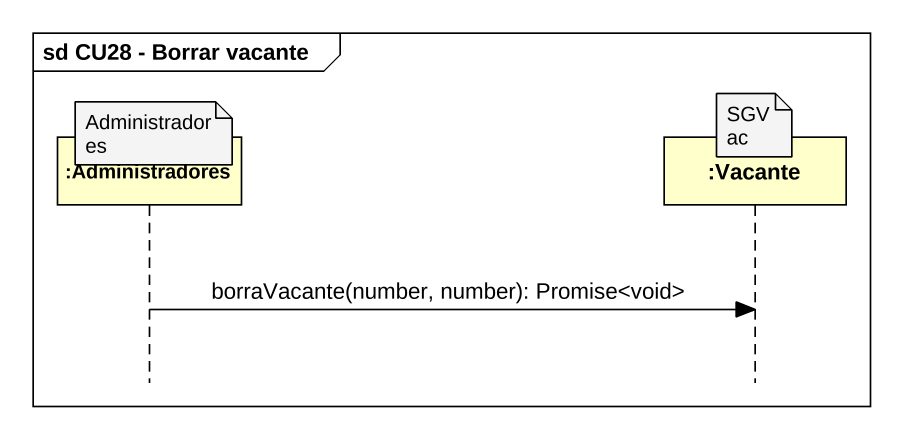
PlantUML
@startuml
mainframe sd CU28 - Borrar vacante
hide footbox
participant ":Administradores" as Administradores
participant ":Vacante" as Vacante

note over Vacante : SGVac
note over Administradores : Administradores
Administradores -> Vacante : borraVacante(number, number): Promise<void>
@enduml
